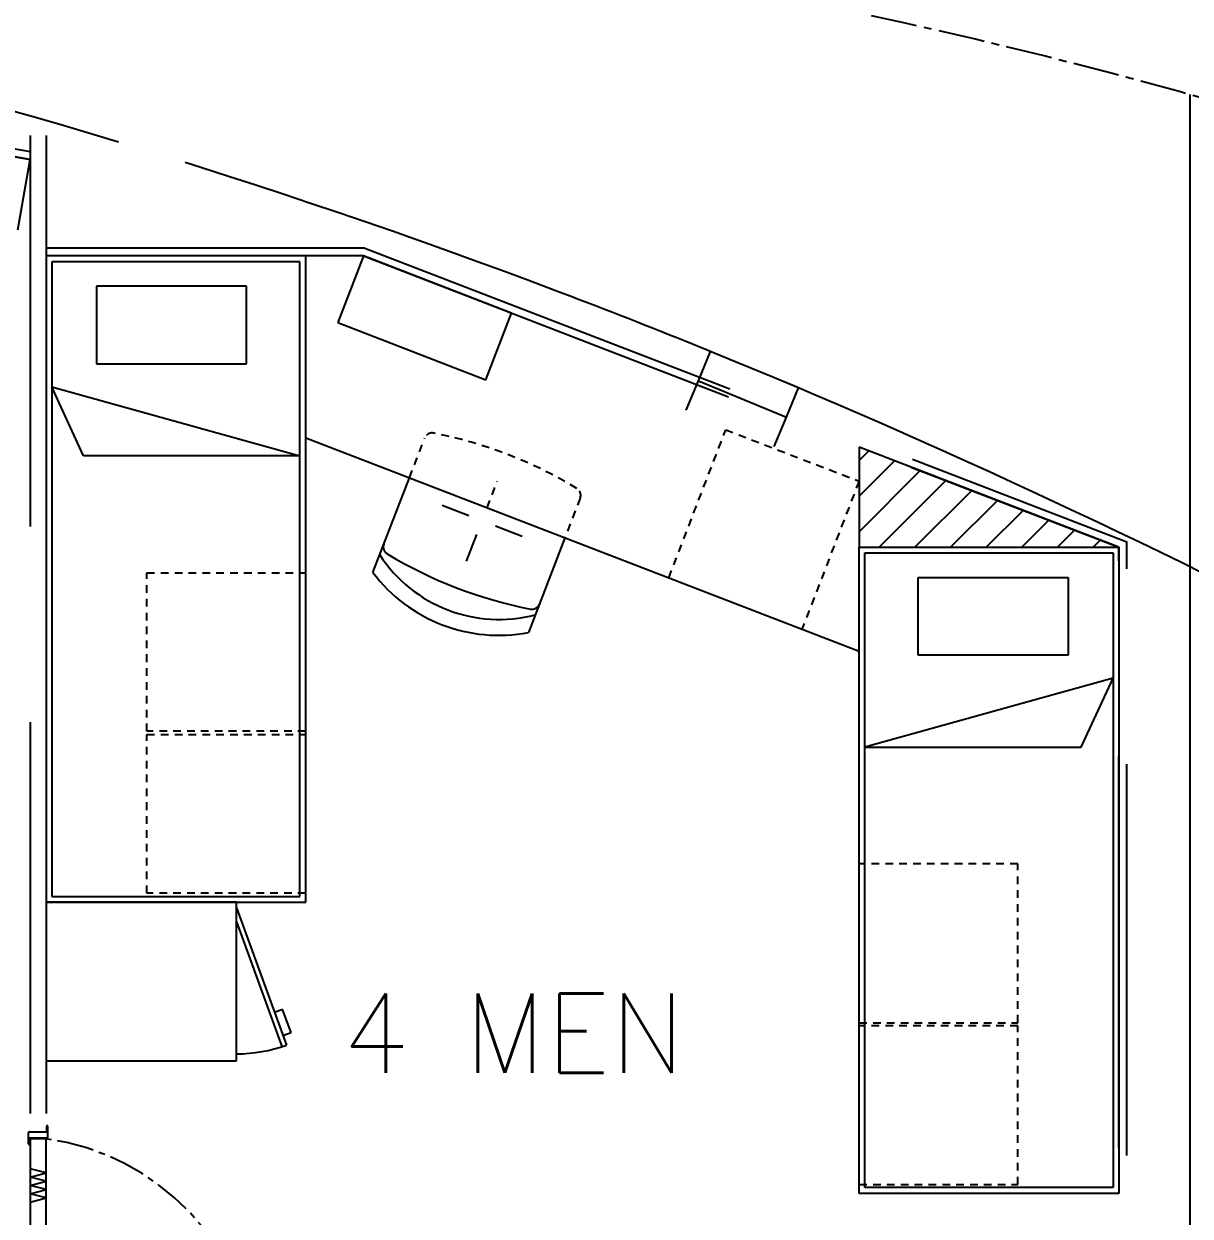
# Model space of a CAD drawing. Header units: millimetres. Extents: x 1638 to 3309, y -435 to 1865.
# Drawn here: x 2294.95 to 2313.88, y -174.22 to -154.87 of the extents above; entities that cross this region are included whole.
import ezdxf

# ---------------------------------------------------------------- set-up
doc = ezdxf.new("R2010")
doc.units = ezdxf.units.MM
for name, pattern in [('CENTER2', [1.125, 0.75, -0.125, 0.125, -0.125]), ('HIDDEN', [9.525, 6.35, -3.175]), ('HIDDEN2', [0.1875, 0.125, -0.0625])]:
    doc.linetypes.add(name, pattern=pattern)
doc.layers.add('ballast', color=1, linetype='HIDDEN', lineweight=25)
for name, color, linetype in [('Furniture', 122, 'Continuous'), ('LAYER010', 7, 'Continuous'), ('Lining', 151, 'Continuous')]:
    doc.layers.add(name, color=color, linetype=linetype)
doc.styles.add('ROMANS', font='ROMANS.SHX')

# ---------------------------------------------------------------- blocks, each defined once
blk = doc.blocks.new('EXISTING BALLAST SYSTEM')
at = {"color": 8}
for p, q in [((2282.069, -154.789), (2295.05, -157.067)), ((2282.08, -154.66), (2295.05, -156.936)), ((2295.05, -157.067), (2288.51, -155.919)), ((2295.05, -156.677), (2295.05, -182.915)), ((2295.307, -156.677), (2295.307, -182.915)), ((2300.482, -158.505), (2295.307, -158.505)), ((2300.458, -158.634), (2295.307, -158.634)), ((2300.458, -158.634), (2312.718, -163.362)), ((2300.482, -158.505), (2312.847, -163.274)), ((2287.976, -158.964), (2295.05, -160.205)), ((2312.847, -182.76), (2312.847, -163.274)), ((2312.718, -182.631), (2312.718, -163.362)), ((2276.789, -171.144), (2295.05, -171.144)), ((2276.789, -171.402), (2295.05, -171.402)), ((2295.318, -172.852), (2295.318, -172.757)), ((2295.333, -172.757), (2295.333, -172.945)), ((2295.024, -173.05), (2295.024, -172.862)), ((2295.034, -172.852), (2295.179, -172.852)), ((2295.179, -172.955), (2295.039, -172.955)), ((2295.039, -172.955), (2295.039, -173.05)), ((2295.307, -172.965), (2295.05, -172.965)), ((2295.05, -172.965), (2295.05, -176.829)), ((2295.179, -172.852), (2295.318, -172.852)), ((2295.323, -172.955), (2295.179, -172.955)), ((2295.307, -176.829), (2295.307, -172.965)), ((2295.307, -173.518), (2295.05, -173.451)), ((2295.05, -173.586), (2295.307, -173.518)), ((2295.307, -173.653), (2295.05, -173.586)), ((2295.05, -173.721), (2295.307, -173.653)), ((2295.307, -173.788), (2295.05, -173.721)), ((2295.05, -173.855), (2295.307, -173.788)), ((2295.307, -173.923), (2295.05, -173.855)), ((2295.05, -173.99), (2295.307, -173.923))]:
    blk.add_line(p, q, dxfattribs=at)
at = {"color": 8, "linetype": 'Continuous'}
blk.add_line((2313.877, -230.985), (2313.877, -156.015), dxfattribs=at)
at = {"color": 8, "linetype": 'CENTER2'}
blk.add_arc((2290.213, -240.591), 87.824, 71.48421, 83.43969, dxfattribs=at)
at = {"color": 8}
for centre, radius, start, end in [((2264.756, -261.727), 109.632, 73.17872, 77.08981), ((2264.634, -262.144), 110.066, 69.28614, 73.18096), ((2264.721, -261.886), 109.794, 68.09639, 69.28102), ((2262.503, -267.4), 115.737, 65.05356, 68.09579), ((2249.8, -294.756), 145.899, 62.64762, 65.06152), ((2295.325, -172.757), 0.00773, 0, 180), ((2295.034, -172.862), 0.0103, 90, 180), ((2295.323, -172.945), 0.0103, 270, 360), ((2295.032, -173.05), 0.00773, 180, 0)]:
    blk.add_arc(centre, radius, start, end, dxfattribs=at)
at = {"color": 8, "linetype": 'CENTER2', "ltscale": 0.8}
blk.add_arc((2294.785, -176.86), 3.93, 5.242, 82.3555, dxfattribs=at)
at = {"layer": 'Furniture', "color": 8}
for p, q in [((2295.05, -157.067), (2292.513, -156.622)), ((2294.849, -158.209), (2295.05, -157.067)), ((2299.521, -158.634), (2295.307, -158.634)), ((2295.307, -158.634), (2295.307, -169.122)), ((2299.521, -169.122), (2299.521, -158.634)), ((2300.458, -158.634), (2300.041, -159.715)), ((2302.862, -159.561), (2300.458, -158.634)), ((2299.428, -158.727), (2295.4, -158.727)), ((2295.4, -158.727), (2295.4, -169.029)), ((2299.428, -169.029), (2299.428, -158.727)), ((2298.563, -159.126), (2296.126, -159.126)), ((2296.126, -159.126), (2296.126, -160.384)), ((2298.563, -160.384), (2298.563, -159.126)), ((2298.563, -159.126), (2298.563, -159.126)), ((2302.444, -160.642), (2302.862, -159.561)), ((2300.041, -159.715), (2302.444, -160.642)), ((2296.126, -160.384), (2298.563, -160.384)), ((2295.915, -161.877), (2295.4, -160.757)), ((2295.4, -160.757), (2299.428, -161.877)), ((2299.521, -161.585), (2308.505, -165.05)), ((2312.721, -163.362), (2308.505, -161.737)), ((2308.505, -161.737), (2308.505, -163.362)), ((2299.428, -161.877), (2295.915, -161.877)), ((2300.612, -163.773), (2301.206, -162.235)), ((2302.168, -162.854), (2301.735, -162.687)), ((2303.033, -163.188), (2302.6, -163.021)), ((2302.134, -163.586), (2302.3, -163.154)), ((2303.729, -163.208), (2303.136, -164.746)), ((2308.505, -163.362), (2312.721, -163.362)), ((2308.505, -163.362), (2312.718, -163.362)), ((2308.505, -173.85), (2308.505, -163.362)), ((2308.597, -163.455), (2312.626, -163.455)), ((2308.597, -173.757), (2308.597, -163.455)), ((2312.626, -163.455), (2312.626, -173.757)), ((2312.718, -163.362), (2312.718, -173.85)), ((2309.463, -163.855), (2311.9, -163.855)), ((2309.463, -165.112), (2309.463, -163.855)), ((2309.463, -163.855), (2309.463, -163.855)), ((2311.9, -163.855), (2311.9, -165.112)), ((2311.9, -165.112), (2309.463, -165.112)), ((2312.626, -165.485), (2308.597, -166.606)), ((2312.11, -166.606), (2312.626, -165.485)), ((2308.597, -166.606), (2312.11, -166.606)), ((2295.307, -169.122), (2299.521, -169.122)), ((2298.398, -169.122), (2295.307, -169.122)), ((2295.307, -169.122), (2295.307, -171.697)), ((2295.4, -169.029), (2299.428, -169.029)), ((2298.398, -171.697), (2298.398, -169.122)), ((2298.398, -169.216), (2299.208, -171.442)), ((2298.398, -169.442), (2299.135, -171.468)), ((2299.146, -170.865), (2299.015, -170.912)), ((2299.283, -171.24), (2299.146, -170.865)), ((2299.153, -171.287), (2299.283, -171.24)), ((2295.307, -171.697), (2298.398, -171.697)), ((2312.626, -173.757), (2308.597, -173.757)), ((2312.718, -173.85), (2308.505, -173.85))]:
    blk.add_line(p, q, dxfattribs=at)
at = {"layer": 'Furniture', "color": 8, "linetype": 'HIDDEN2'}
for p, q in [((2301.206, -162.235), (2301.454, -161.59)), ((2305.414, -163.858), (2306.34, -161.455)), ((2306.34, -161.455), (2308.503, -162.289)), ((2302.467, -162.721), (2302.634, -162.289)), ((2308.503, -162.289), (2307.576, -164.692)), ((2303.978, -162.563), (2303.729, -163.208)), ((2296.945, -166.35), (2296.945, -163.775)), ((2296.945, -163.775), (2299.521, -163.775)), ((2299.521, -166.35), (2296.945, -166.35)), ((2296.945, -168.977), (2296.945, -166.402)), ((2296.945, -166.402), (2299.521, -166.402)), ((2311.08, -168.503), (2308.505, -168.503)), ((2311.08, -171.079), (2311.08, -168.503)), ((2299.521, -168.977), (2296.945, -168.977)), ((2308.505, -171.079), (2311.08, -171.079)), ((2311.08, -171.13), (2308.505, -171.13)), ((2311.08, -173.706), (2311.08, -171.13)), ((2308.505, -173.706), (2311.08, -173.706))]:
    blk.add_line(p, q, dxfattribs=at)
at = {"layer": 'Furniture', "color": 8, "linetype": 'Continuous'}
for p, q in [((2308.505, -161.955), (2308.662, -161.798)), ((2308.505, -162.533), (2309.079, -161.959)), ((2308.505, -163.111), (2309.496, -162.119)), ((2308.832, -163.362), (2309.914, -162.28)), ((2309.41, -163.362), (2310.331, -162.441)), ((2309.988, -163.362), (2310.749, -162.602)), ((2310.567, -163.362), (2311.166, -162.763)), ((2311.145, -163.362), (2311.583, -162.924)), ((2311.723, -163.362), (2312.001, -163.085)), ((2312.301, -163.362), (2312.418, -163.246))]:
    blk.add_line(p, q, dxfattribs=at)
at = {"layer": 'Furniture', "color": 8, "linetype": 'HIDDEN2'}
for centre, radius, start, end in [((2301.575, -161.636), 0.129, 78.9244, 158.909), ((2300.223, -168.54), 7.163, 58.8935, 78.9244), ((2303.857, -162.517), 0.129, 338.909, 58.8935)]:
    blk.add_arc(centre, radius, start, end, dxfattribs=at)
at = {"layer": 'Furniture', "color": 8}
for centre, radius, start, end in [((2300.91, -163.358), 0.129, 158.909, 238.8935), ((2302.656, -162.232), 2.302, 212.9353, 284.8826), ((2304.545, -157.335), 7.163, 238.8935, 258.9244), ((2302.656, -162.232), 2.559, 217.0182, 280.7997), ((2303.193, -164.239), 0.129, 258.9244, 338.909), ((2298.398, -169.216), 2.369, 270, 290)]:
    blk.add_arc(centre, radius, start, end, dxfattribs=at)
at = {"layer": 'Lining', "color": 8}
for p, q in [((2305.896, -160.661), (2306.094, -160.185)), ((2305.699, -161.137), (2305.896, -160.661)), ((2307.324, -161.253), (2307.521, -160.777)), ((2307.126, -161.729), (2307.324, -161.253))]:
    blk.add_line(p, q, dxfattribs=at)
at = {"layer": 'Lining', "color": 8, "linetype": 'Continuous'}
blk.add_line((2305.896, -160.661), (2307.324, -161.253), dxfattribs=at)
at = {"layer": 'LAYER010', "color": 8, "linetype": 'Continuous', "style": 'ROMANS'}
blk.add_text('4 MEN', height=1.2878, dxfattribs=at).set_placement((2300.107, -171.894))

msp = doc.modelspace()

# ---------------------------------------------------------------- block references
at = {"layer": 'ballast'}
msp.add_blockref('EXISTING BALLAST SYSTEM', (0, 0), dxfattribs=at)

doc.saveas('drawing.dxf')
